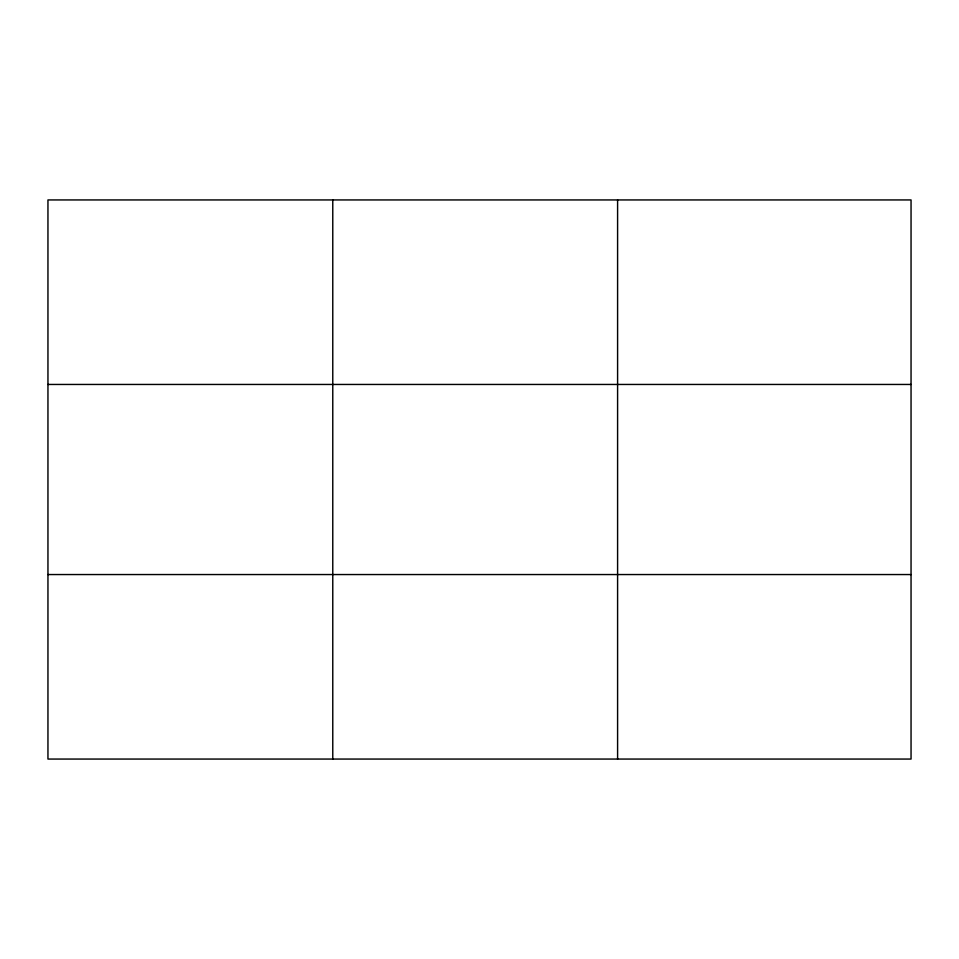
<?xml version="1.0" encoding="UTF-8"?>
<svg xmlns="http://www.w3.org/2000/svg" width="959" height="959" viewBox="0 0 959 959"><rect width="100%" height="100%" fill="white"/><g stroke="black" fill="none" stroke-linecap="round" stroke-linejoin="round"><path stroke-width="1.44" d="M332.773 759.06L332.773 199.94M617.596 759.06L617.596 199.94M911.05 574.549L911.05 759.06L47.95 759.06L47.95 199.94L911.05 199.94L911.05 574.549L47.95 574.549M47.95 384.451L911.05 384.451"/></g></svg>
